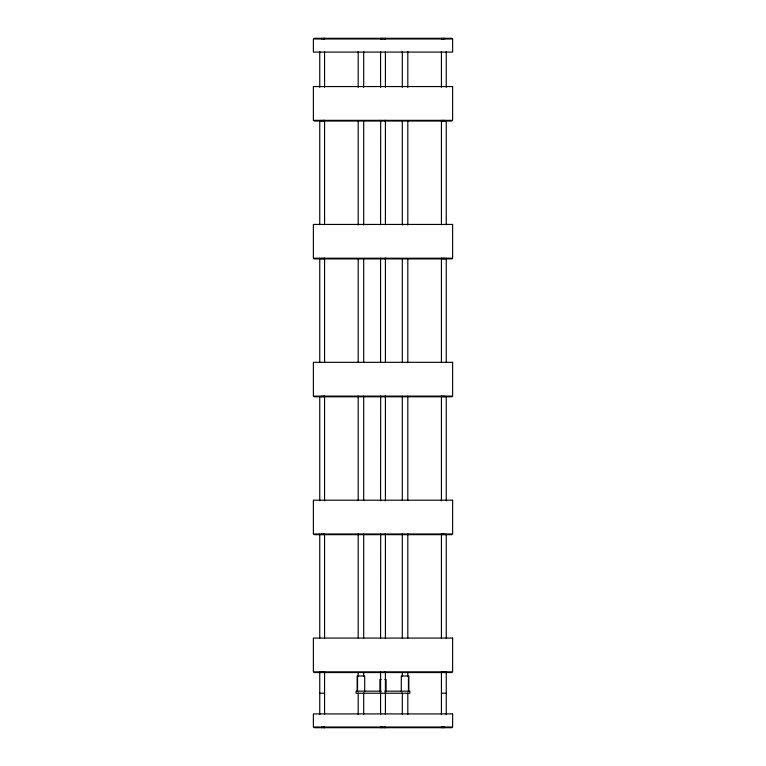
<?xml version="1.0" encoding="UTF-8"?>
<svg xmlns="http://www.w3.org/2000/svg" width="766" height="766" viewBox="0 0 766 766"><rect width="100%" height="100%" fill="white"/><g stroke="black" fill="none" stroke-linecap="round" stroke-linejoin="round"><path stroke-width="1.15" d="M314.06 38.3L451.94 38.3M314.06 121.028L451.94 121.028M314.06 258.908L451.94 258.908M314.06 396.788L451.94 396.788M314.06 534.668L451.94 534.668M314.06 672.548L451.94 672.548M381.142 679.442L379.898 679.442L379.898 691.851M384.858 679.442L386.102 679.442L386.102 691.851M381.276 691.162L356.113 691.162L356.113 693.23L409.887 693.23L409.887 691.162L384.647 691.162M319.748 693.23L324.573 693.23M441.427 693.23L446.252 693.23M314.06 727.7L451.94 727.7M446.252 51.446L446.252 87.305M446.252 120.76L446.252 224.744M446.252 258.199L446.252 362.184M446.252 396.836L446.252 500.811M446.252 534.275L446.252 638.25M446.252 671.715L446.252 714.621M444.845 38.3L444.845 38.989M444.845 120.339L444.845 121.028M444.845 258.219L444.845 258.908M444.845 396.099L444.845 396.788M444.845 533.979L444.845 534.668M444.845 671.859L444.845 672.548M444.845 727.011L444.845 727.7M443.495 38.3L443.495 38.989M443.495 120.339L443.495 121.028M443.495 258.219L443.495 258.908M443.495 396.099L443.495 396.788M443.495 533.979L443.495 534.668M443.495 671.859L443.495 672.548M443.495 727.011L443.495 727.7M442.26 38.3L442.26 38.989M442.26 120.339L442.26 121.028M442.26 258.219L442.26 258.908M442.26 396.099L442.26 396.788M442.26 533.979L442.26 534.668M442.26 671.859L442.26 672.548M442.26 727.011L442.26 727.7M441.522 38.3L441.522 38.989M441.522 120.339L441.522 121.028M441.522 258.219L441.522 258.908M441.522 396.099L441.522 396.788M441.522 533.979L441.522 534.668M441.522 671.859L441.522 672.548M441.522 727.011L441.522 727.7M441.427 51.446L441.427 87.305M441.427 120.76L441.427 224.744M441.427 258.199L441.427 362.184M441.427 396.836L441.427 500.811M441.427 534.275L441.427 638.25M441.427 671.715L441.427 714.621M408.824 691.162L408.824 675.995L401.279 675.995L401.298 691.851M408.441 675.995L408.441 691.162M407.818 51.466L407.818 87.372M407.818 120.884L407.818 225.013M407.818 258.525L407.818 362.653M407.818 396.166L407.818 500.294M407.818 533.806L407.818 637.934M407.818 672.644L407.818 676.234M407.818 692.991L407.818 714.534M402.303 51.466L402.303 87.372M402.303 120.884L402.303 225.013M402.303 258.525L402.303 362.653M402.303 396.166L402.303 500.294M402.303 533.806L402.303 637.934M402.303 672.644L402.303 676.234M402.303 692.991L402.303 714.534M385.413 38.3L385.413 38.989M385.413 51.446L385.413 87.305M385.413 120.339L385.413 224.744M385.413 258.199L385.413 362.184M385.413 396.099L385.413 500.811M385.413 533.979L385.413 638.25M385.413 671.715L385.413 714.621M385.413 727.011L385.413 727.7M385.03 38.3L385.03 38.989M385.03 120.339L385.03 121.028M385.03 258.219L385.03 258.908M385.03 396.099L385.03 396.788M385.03 533.979L385.03 534.668M385.03 671.859L385.03 672.548M385.03 727.011L385.03 727.7M384.005 38.3L384.005 38.989M384.005 727.011L384.005 727.7M382.655 38.3L382.655 38.989M382.655 727.011L382.655 727.7M381.42 38.3L381.42 38.989M381.42 727.011L381.42 727.7M380.683 38.3L380.683 38.989M380.587 51.446L380.587 87.305M380.683 120.339L380.587 224.744M380.587 258.199L380.587 362.184M380.683 396.099L380.587 500.811M380.683 533.979L380.587 638.25M380.587 671.715L380.587 714.621M380.683 727.011L380.683 727.7M364.702 691.851L364.702 675.995L357.157 675.995L357.176 691.162M363.697 51.466L363.697 87.372M363.697 120.884L363.697 225.013M363.697 258.525L363.697 362.653M363.697 396.166L363.697 500.294M363.697 533.806L363.697 637.934M363.697 672.644L363.697 676.234M363.697 692.991L363.697 714.534M358.182 51.466L358.182 87.372M358.182 120.884L358.182 225.013M358.182 258.525L358.182 362.653M358.182 396.166L358.182 500.294M358.182 533.806L358.182 637.934M358.182 672.644L358.182 676.234M358.182 692.991L358.182 714.534M357.55 675.995L357.55 691.162M324.573 38.3L324.573 38.989M324.573 51.446L324.573 87.305M324.573 120.339L324.573 224.744M324.573 258.199L324.573 362.184M324.573 396.099L324.573 500.811M324.573 533.979L324.573 638.25M324.573 671.715L324.573 714.621M324.573 727.011L324.573 727.7M324.19 38.3L324.19 38.989M324.19 120.339L324.19 121.028M324.19 258.219L324.19 258.908M324.19 396.099L324.19 396.788M324.19 533.979L324.19 534.668M324.19 671.859L324.19 672.548M324.19 727.011L324.19 727.7M323.166 38.3L323.166 38.989M323.166 120.339L323.166 121.028M323.166 258.219L323.166 258.908M323.166 396.099L323.166 396.788M323.166 533.979L323.166 534.668M323.166 671.859L323.166 672.548M323.166 727.011L323.166 727.7M321.816 38.3L321.816 38.989M321.816 120.339L321.816 121.028M321.816 258.219L321.816 258.908M321.816 396.099L321.816 396.788M321.816 533.979L321.816 534.668M321.816 671.859L321.816 672.548M321.816 727.011L321.816 727.7M319.748 51.446L319.748 87.305M319.748 120.76L319.748 224.744M319.748 258.199L319.748 362.184M319.748 396.836L319.748 500.811M319.748 534.275L319.748 638.25M319.748 671.715L319.748 714.621M452.629 38.989L313.371 38.989L313.371 52.088L452.629 52.088L452.629 38.989M452.629 86.558L313.371 86.558L313.371 120.339L452.629 120.339L452.629 86.558M452.629 224.438L313.371 224.438L313.371 258.219L452.629 258.219L452.629 224.438M452.629 362.318L313.371 362.318L313.371 396.099L452.629 396.099L452.629 362.318M452.629 500.198L313.371 500.198L313.371 533.979L452.629 533.979L452.629 500.198M452.629 638.078L313.371 638.078L313.371 671.859L452.629 671.859L452.629 638.078M452.629 713.912L313.371 713.912L313.371 727.011L452.629 727.011L452.629 713.912"/></g></svg>
